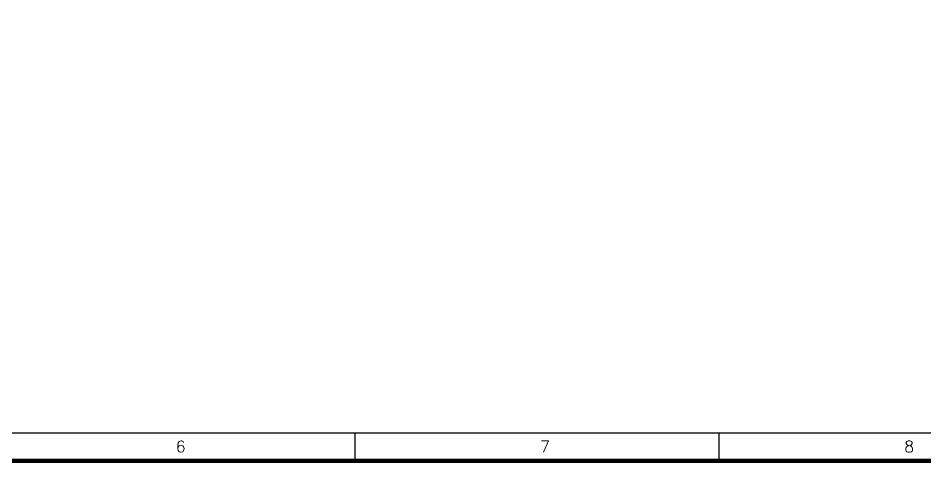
# Model space of a CAD drawing. Extents: x 7897917 to 8423973, y -6487334 to -6173396.
# Drawn here: x 8295101 to 8341387, y -6487334 to -6464617 of the extents above; entities that cross this region are included whole.
import ezdxf
from ezdxf.enums import TextEntityAlignment as Align

# ---------------------------------------------------------------- set-up
doc = ezdxf.new("R2010")
doc.units = 0
doc.header["$LTSCALE"] = 600
doc.header["$MEASUREMENT"] = 0
doc.layers.add('TITLE', color=7, linetype='CONTINUOUS')
doc.styles.add('ROMANS', font='romans.shx')

# ---------------------------------------------------------------- blocks, each defined once
blk = doc.blocks.new('A$C66962185')
at = {"layer": 'TITLE'}
blk.add_line((360.704, -141176.034), (2.142, -141176.034), dxfattribs=at)
at = {"layer": 'TITLE', "color": 0}
for p, q in [((181.423, -141178.329), (181.423, -141176.034)), ((211.686, -141178.329), (211.686, -141176.034))]:
    blk.add_line(p, q, dxfattribs=at)
at = {"layer": 'TITLE', "color": 7, "const_width": 0.355}
blk.add_lwpolyline([(363, -140928.365), (363, -141178.329), (0, -141178.329), (0, -140928.365)], close=True, dxfattribs=at)
at = {"layer": 'TITLE', "color": 0, "style": 'ROMANS'}
for s, p in [('6', (166.937, -141177.147)), ('7', (197.2, -141177.147)), ('8', (227.463, -141177.147))]:
    blk.add_text(s, height=0.952, dxfattribs=at).set_placement(p, align=Align.MIDDLE)

msp = doc.modelspace()

# ---------------------------------------------------------------- block references
at = {"layer": 'TITLE', "xscale": 614.4175770664588, "yscale": 614.4175710082054, "zscale": 614.4175728063115}
msp.add_blockref('A$C66962185', (8200830.809, 80255221.224, 5.788), dxfattribs=at)

doc.saveas('drawing.dxf')
